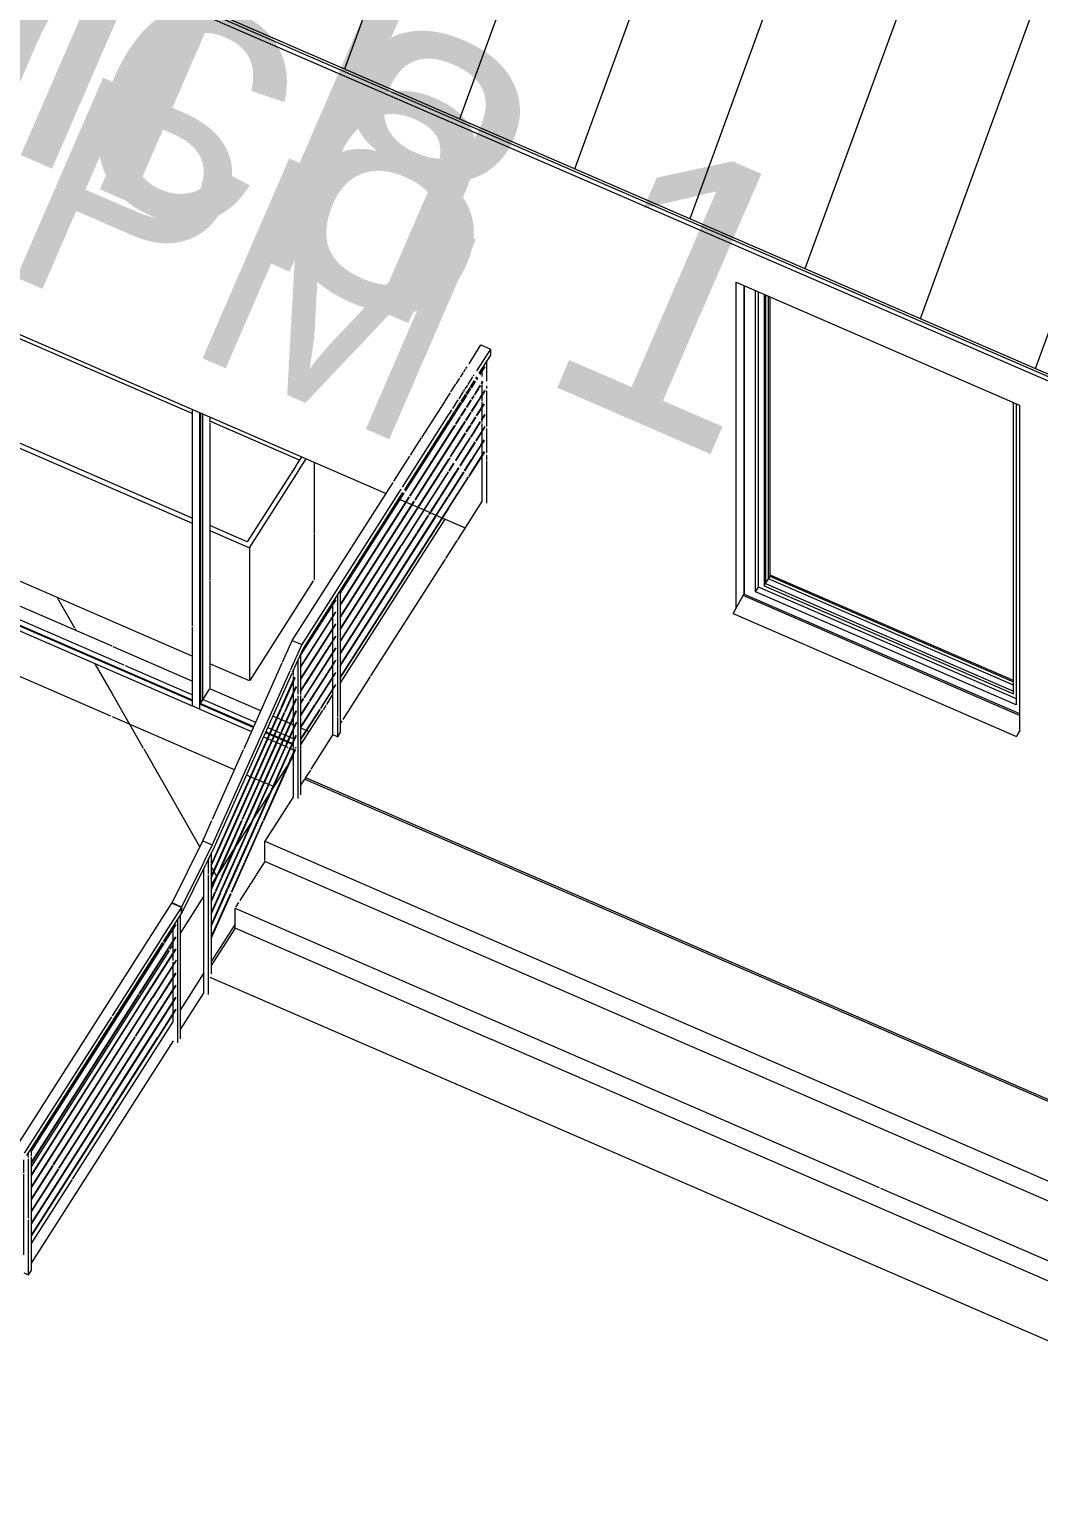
# Model space of a CAD drawing. Header units: millimetres. Extents: x -35445 to 232012, y -57203 to 42724.
# Drawn here: x 182911 to 187639, y -8172 to -1289 of the extents above; entities that cross this region are included whole.
import ezdxf

# ---------------------------------------------------------------- set-up
doc = ezdxf.new("R2010")
doc.units = ezdxf.units.MM
for name, color, linetype, lineweight in [('A-FLOR-HRAL', 11, 'Continuous', 9), ('A-GLAZ', 151, 'Continuous', 9), ('A-GLAZ-CURT', 52, 'Continuous', 9), ('A-GLAZ-CWMG', 51, 'Continuous', 9), ('A-ROOF', 132, 'Continuous', 9), ('A-ROOF-PATT', 132, 'Continuous', 9), ('A-WALL', 113, 'Continuous', 9), ('Q-CASE', 31, 'Continuous', 9), ('S-STRS', 31, 'Continuous', 9)]:
    doc.layers.add(name, color=color, linetype=linetype, lineweight=lineweight)
doc.styles.add('Arial_2', font='arial.ttf', dxfattribs={"height": 1299.495981})
doc.styles.add('Arial_3', font='arial.ttf', dxfattribs={"height": 1020.270592})

# ---------------------------------------------------------------- blocks, each defined once
blk = doc.blocks.new('Single Window - Standard-V10-Solar Analysis')
at = {"layer": 'A-GLAZ'}
for p, q in [((5886, -2490), (5886, -3933.5)), ((5939.1, -3923.7), (5939.1, -2513.1)), ((5953.1, -3901.8), (5953.1, -2519.1)), ((5979.6, -2530.6), (5979.6, -3896.3)), ((5986.6, -2533.7), (5986.6, -3885.4)), ((6000.6, -3863.5), (6000.6, -2539.7)), ((6007.6, -3852.6), (6007.6, -2542.8)), ((7147.7, -4402.8), (7147.7, -3037.1)), ((7160.3, -3042.6), (7160.3, -4453.2)), ((5986.6, -3885.4), (6007.6, -3852.6)), ((7147.7, -4340.3), (6007.6, -3845.9)), ((7148.7, -4347.4), (6007.6, -3852.6)), ((5939.1, -3923.7), (5953.1, -3901.8)), ((7161.3, -4425.7), (5953.1, -3901.8)), ((5979.6, -3896.3), (5986.6, -3885.4)), ((5979.6, -3896.3), (7147.7, -4402.8)), ((5986.6, -3885.4), (6000.6, -3863.5)), ((5986.6, -3885.4), (7147.9, -4389)), ((7148.5, -4361.3), (6000.6, -3863.5)), ((5834.8, -4026.2), (5881.3, -3942)), ((5881.3, -3942), (5886, -3934.7)), ((7176.1, -4503.4), (5881.3, -3942)), ((5886, -3934.7), (7176.1, -4494.1)), ((7160.3, -4453.2), (5939.1, -3923.7)), ((5834.8, -4026.2), (7162.1, -4601.8)), ((7176.1, -4576.5), (7162.1, -4601.8)), ((7166.9, -4594.4), (7176.1, -4577.7))]:
    blk.add_line(p, q, dxfattribs=at)
blk = doc.blocks.new('4500_Kitchen Island - 4500_Kitchen Island-690287-Solar Analysis')
at = {"layer": 'Q-CASE'}
for p, q in [((-191.8, -1555), (-458.3, -1972.2)), ((-424.6, -1963.5), (-172.8, -1569.5)), ((-133.5, -1580.4), (-133.5, -1598.2)), ((-379.6, -1983.3), (-162.6, -1643.8)), ((-160.3, -1640.2), (-135.8, -1601.8)), ((645.5, -1938), (-133.8, -1600.1)), ((-458.3, -1972.2), (645.5, -2450.8)), ((-458.3, -1972.2), (-458.3, -2595.7)), ((645.5, -2427.5), (-424.6, -1963.5)), ((1972.8, -2513.6), (727.5, -1973.5)), ((1972.8, -3003.1), (727.5, -2463.1)), ((727.5, -2486.4), (1569.6, -2851.5)), ((-363.8, -2636.7), (-458.3, -2595.7)), ((3300.2, -3089.1), (2054.8, -2549.1)), ((645.5, -3074.3), (-358.3, -2639)), ((1570.7, -2852), (1972.8, -3026.4)), ((3300.2, -3578.7), (2054.8, -3038.7)), ((2054.8, -3061.9), (3300.2, -3602)), ((1972.8, -3649.9), (727.5, -3109.9)), ((3802.4, -3306.9), (3382.2, -3124.7)), ((3812.3, -3291.4), (3784.2, -3335.5)), ((3800.1, -3354.8), (3834.5, -3301)), ((3783.4, -3336.7), (3557.5, -3690.3)), ((3568, -3718.1), (3799.7, -3355.4)), ((3870.7, -3316.7), (3870.7, -3431)), ((3870.7, -3432.8), (3870.7, -3647.2)), ((3557.5, -3690.3), (3382.2, -3614.2)), ((3382.2, -3637.5), (3568, -3718.1)), ((3300.2, -4225.5), (2054.8, -3685.5)), ((3870.7, -3650.9), (3870.7, -3867.7)), ((3568, -3718.1), (3568, -4337.6)), ((3867.3, -3873.1), (3569.6, -4339.1)), ((3568, -4341.6), (3382.2, -4261))]:
    blk.add_line(p, q, dxfattribs=at)
blk.add_polyline3d([(-135.8, -1601.8, 0), (-135.2, -1601, 0), (-134.6, -1600.4, 0), (-134.2, -1600.1, 0), (-133.8, -1600.1, 0)], dxfattribs=at)
blk = doc.blocks.new('Railing - 25mm-975088-Solar Analysis')
at = {"layer": 'A-FLOR-HRAL'}
for p, q in [((3993.1, -3917), (3993.1, -4135.1)), ((3959.4, -3980.8), (3959.4, -3969.9)), ((3959.4, -4320.9), (3959.4, -3984.1)), ((3981.5, -4507.7), (3981.5, -3935.2)), ((3993.1, -4137.4), (3993.1, -4518.9)), ((3959.4, -4593.2), (3959.4, -4322.3)), ((3981.5, -4602.8), (3981.5, -4513.5)), ((3993.1, -4519.9), (3993.1, -4584.5)), ((3959.4, -4593.2), (3981.5, -4602.8)), ((3981.5, -4602.8), (3993.1, -4584.5))]:
    blk.add_line(p, q, dxfattribs=at)
blk = doc.blocks.new('Railing - 25mm-975084-Solar Analysis')
at = {"layer": 'A-FLOR-HRAL'}
for p, q in [((3796.1, -4402.9), (3796.1, -4240.9)), ((3807.7, -4214.8), (3807.7, -4405.2)), ((3774, -4316.6), (3774, -4290.5)), ((3774, -4883.3), (3774, -4320.9)), ((3796.1, -4892.9), (3796.1, -4410.8)), ((3807.7, -4410.4), (3807.7, -4572.4)), ((3807.7, -4573.6), (3807.7, -4874.7))]:
    blk.add_line(p, q, dxfattribs=at)
blk = doc.blocks.new('Railing - 25mm-976242-Solar Analysis')
at = {"layer": 'A-FLOR-HRAL'}
for p, q in [((3388.6, -5150.9), (3388.6, -5196.7)), ((3354.8, -5709.5), (3354.8, -5219)), ((3376.9, -5245.7), (3376.9, -5179.6)), ((3388.6, -5200.6), (3388.6, -5714.3)), ((3376.9, -5810.9), (3376.9, -5250.3)), ((3354.8, -5801.3), (3354.8, -5709.6))]:
    blk.add_line(p, q, dxfattribs=at)
blk = doc.blocks.new('Railing - 25mm-V48-Solar Analysis')
at = {"layer": 'A-FLOR-HRAL'}
for p, q in [((4658, -2915), (4658, -2876.3)), ((4680.1, -2936.5), (4680.1, -2841.7)), ((4658, -2953.3), (4658, -2938)), ((4658, -2964.3), (4658, -2955.8)), ((4680.1, -2971.3), (4680.1, -2958.9)), ((4658, -3021), (4658, -2965.9)), ((4658, -3028.8), (4658, -3022.1)), ((4680.1, -3043), (4680.1, -2982.7)), ((4658, -3129.2), (4658, -3034.5)), ((4680.1, -3140.1), (4680.1, -3043.2)), ((4658, -3253.6), (4658, -3136.1)), ((4680.1, -3150.1), (4680.1, -3142)), ((4680.1, -3273.2), (4680.1, -3158.8)), ((4658, -3453.8), (4658, -3254.1)), ((4680.1, -3307.5), (4680.1, -3282)), ((4680.1, -3479.7), (4680.1, -3310.4)), ((4658, -3497.7), (4658, -3456.4)), ((4680.1, -3509.2), (4680.1, -3480.5))]:
    blk.add_line(p, q, dxfattribs=at)
blk = doc.blocks.new('Railing - Railing-932402-Solar Analysis')
at = {"layer": 'A-FLOR-HRAL'}
for p, q in [((4669.5, -2867.9), (4646.6, -2903.8)), ((4648.9, -2906), (4672.1, -2869.7)), ((4625.3, -2937), (4605.4, -2968.2)), ((4607.7, -2970.5), (4627.8, -2939.1)), ((4648.9, -2956.7), (4627.5, -2990.3)), ((4635.8, -2920.6), (4631, -2928.2)), ((4633.3, -2930.4), (4638.3, -2922.6)), ((4644.8, -2969.1), (4651.4, -2958.8)), ((4659.9, -2939.5), (4653.7, -2949.3)), ((4656, -2951.5), (4662.3, -2941.7)), ((4584.1, -3001.6), (4562.2, -3035.8)), ((4564.4, -3038.3), (4586.3, -3003.9)), ((4605.8, -3024.3), (4584, -3058.4)), ((4599.3, -2977.8), (4586.3, -2998.1)), ((4586.4, -3060.5), (4608.1, -3026.6)), ((4588.6, -3000.3), (4605.8, -2973.5)), ((4644.1, -3021), (4607.5, -3078.3)), ((4618.9, -3003.7), (4609, -3019.3)), ((4609.9, -3080.4), (4646.4, -3023.3)), ((4611.3, -3021.5), (4621.6, -3005.5)), ((4626.4, -2992), (4621.7, -2999.4)), ((4624, -3001.7), (4628.8, -2994.2)), ((4629.8, -2992.6), (4642, -2973.5)), ((4648.9, -3013.4), (4644.6, -3020.2)), ((4647.3, -3021.9), (4651.3, -3015.7)), ((4670.6, -2979.6), (4649.5, -3012.5)), ((4651.8, -3014.8), (4672.8, -2982)), ((4299.8, -3452.4), (4535.2, -3083.9)), ((4532.9, -3081.7), (4505.6, -3124.4)), ((4560, -3039.3), (4534.5, -3079.3)), ((4536.9, -3081.4), (4562.3, -3041.5)), ((4580.2, -3064.4), (4557.5, -3099.8)), ((4559.9, -3102), (4581.6, -3068)), ((4604.8, -3082.6), (4580.6, -3120.4)), ((4583, -3122.5), (4607.1, -3084.8)), ((4666.5, -3042.7), (4630.9, -3098.3)), ((4633.4, -3100.4), (4668.8, -3044.9)), ((4670.9, -3092.4), (4654.4, -3118.2)), ((4656.8, -3120.3), (4673.2, -3094.7)), ((4503.3, -3128), (4297.7, -3449.8)), ((4321.2, -3475.6), (4534.4, -3142)), ((4527.8, -3146.3), (4332.9, -3451.4)), ((4566.8, -3142), (4352.2, -3477.9)), ((4355.4, -3478.8), (4570.3, -3142.4)), ((4555.2, -3103.4), (4533.8, -3137)), ((4536.1, -3139.2), (4557.5, -3105.7)), ((4577.5, -3125.2), (4568.2, -3139.8)), ((4570.6, -3142), (4579.9, -3127.5)), ((4599.8, -3147), (4582.3, -3174.4)), ((4584.5, -3176.8), (4606.1, -3143.1)), ((4627.1, -3104.3), (4603.7, -3140.9)), ((4609.4, -3137.9), (4629.4, -3106.7)), ((4648.9, -3126.8), (4622.2, -3168.7)), ((4624.5, -3171), (4651.2, -3129.1)), ((4670.8, -3149.3), (4628.2, -3216)), ((4630.3, -3218.6), (4673.1, -3151.6)), ((4579, -3179.5), (4508.6, -3289.7)), ((4510.8, -3292.2), (4581.4, -3181.7)), ((4601.6, -3200.8), (4533.1, -3308)), ((4535.4, -3310.4), (4604, -3203)), ((4624.3, -3222.1), (4553.9, -3332.3)), ((4556, -3334.8), (4626.6, -3224.3)), ((4621.8, -3169.2), (4603.9, -3197.3)), ((4606.2, -3199.6), (4623.3, -3172.9)), ((4666.8, -3212.2), (4649.6, -3239.1)), ((4651, -3242.8), (4669.1, -3214.5)), ((4500.6, -3302.3), (4361.9, -3519.4)), ((4503.3, -3303.9), (4507.7, -3297)), ((4609.2, -3302.4), (4574.6, -3356.5)), ((4576.8, -3359), (4649.2, -3245.6)), ((4668.1, -3266.8), (4595.4, -3380.7)), ((4597.5, -3383.2), (4670.2, -3269.4)), ((4646.9, -3243.4), (4610.9, -3299.8)), ((4364.3, -3521.6), (4503.1, -3304.3)), ((4498.7, -3361.9), (4384.9, -3540.1)), ((4387.3, -3542.2), (4501.2, -3364)), ((4419.1, -3549.2), (4550.7, -3343.2)), ((4535.7, -3360.7), (4460.2, -3478.8)), ((4571.2, -3361.9), (4497.1, -3477.8)), ((4500.2, -3478.8), (4573.4, -3364.3)), ((4524.4, -3321.7), (4503.3, -3354.7)), ((4504.3, -3359.1), (4526.9, -3323.7)), ((4548.2, -3341.2), (4538.6, -3356.2)), ((4592.5, -3385.1), (4503.7, -3524.1)), ((4506.1, -3526.3), (4594.8, -3387.6)), ((4290.5, -3461), (3993.1, -3926.5)), ((3993.1, -3932.4), (4293.5, -3462.2)), ((3993.1, -4045.8), (4341.2, -3500.9)), ((4211.5, -3647.2), (4318.2, -3480.3)), ((4315.4, -3478.8), (4278.9, -3535.8)), ((4338.8, -3498.8), (4279.2, -3592.2)), ((4330.6, -3455), (4318.7, -3473.7)), ((4351.6, -3478.8), (4342.8, -3492.5)), ((4345.4, -3494.5), (4354.4, -3480.3)), ((4457.8, -3482.7), (4416.8, -3546.8)), ((4496.5, -3478.8), (4439.5, -3568)), ((4442, -3569.9), (4499.4, -3480.2)), ((4361.5, -3519.9), (3993.1, -4096.6)), ((3993.1, -4102.5), (4363.8, -3522.3)), ((3993.1, -4329.2), (4503.3, -3530.7)), ((4438.4, -3569.7), (3993.1, -4266.6)), ((3993.1, -4272.5), (4440.6, -3572.1)), ((4503.3, -3524.8), (3994.6, -4320.9)), ((4277.7, -3537.8), (4207.8, -3647.2)), ((4383.2, -3542.8), (4278.3, -3706.8)), ((4280.8, -3708.9), (4385.4, -3545.1)), ((4404.8, -3565.6), (4386.5, -3594.3)), ((4388.5, -3597), (4407, -3568)), ((4415.3, -3549.1), (4407.9, -3560.7)), ((4410.3, -3562.9), (4417.8, -3551.1)), ((4277.7, -3594.4), (3993.1, -4039.9)), ((3993.1, -4215.8), (4388.3, -3597.4)), ((4207.4, -3647.8), (3995.4, -3979.7)), ((4385.7, -3595.4), (4352.6, -3647.2)), ((4349.1, -3652.8), (3995.7, -4205.9)), ((3997.8, -3981.7), (4209.9, -3649.9)), ((4277.7, -3707.8), (3999, -4144.1)), ((4108, -3979.3), (4277.7, -3713.7)), ((3807.7, -4222.6), (3960.1, -3984.1)), ((3956.3, -3984.1), (3807.7, -4216.7)), ((3971.7, -3960), (3958.8, -3980.2)), ((3961.1, -3982.6), (3974.2, -3962.1)), ((4001.2, -4146.5), (4105, -3984.1)), ((3970.8, -4018.2), (3807.7, -4273.3)), ((3807.7, -4279.2), (3973.5, -4019.9)), ((3970.8, -4074.8), (3807.7, -4330)), ((3807.7, -4335.9), (3973.5, -4076.5)), ((3971.8, -4186.6), (3822.7, -4420)), ((3970.8, -4131.5), (3826.6, -4357.3)), ((3826.6, -4419.9), (3974.3, -4188.6)), ((3828.4, -4360.3), (3973.5, -4133.2)), ((3998.7, -4144.5), (3993.1, -4153.3)), ((3993.1, -4159.1), (4000.5, -4147.6)), ((3970.8, -4244.9), (3848.4, -4436.5)), ((3851, -4438.3), (3973.5, -4246.6)), ((3391.7, -5201.3), (3781.9, -4326.6)), ((3779.7, -4323.8), (3715.3, -4468.2)), ((3958.2, -4321.3), (3874, -4453.1)), ((3879.8, -4449.8), (3960.7, -4323.3)), ((3970.8, -4301.6), (3958.4, -4320.9)), ((3962.2, -4320.9), (3973.5, -4303.3)), ((3785.2, -4368.3), (3733.4, -4484.2)), ((3735.9, -4486.4), (3787.9, -4370)), ((3826, -4358.1), (3807.7, -4386.7)), ((3807.7, -4392.6), (3826.6, -4363.2)), ((3970.8, -4358.3), (3900.3, -4468.5)), ((3903.1, -4470.1), (3973.5, -4360)), ((3713.8, -4471.6), (3389.6, -5198.2)), ((3536, -4991.2), (3787.9, -4426.7)), ((3785.2, -4425), (3716.1, -4579.8)), ((3820.1, -4424.1), (3807.7, -4443.4)), ((3807.7, -4449.3), (3822.9, -4425.6)), ((3846.9, -4438.9), (3807.7, -4500.1)), ((3807.7, -4506), (3849.6, -4440.4)), ((3807.7, -4562.7), (3876.4, -4455.2)), ((3897.2, -4473.4), (3807.7, -4613.5)), ((3873.6, -4453.7), (3810.5, -4552.5)), ((3388.6, -5265), (3734.6, -4489.4)), ((3731.1, -4489.4), (3388.9, -5256.4)), ((3411.2, -5327.7), (3787.9, -4483.4)), ((3785.2, -4481.6), (3437.8, -5260.1)), ((3785.2, -4538.3), (3739.3, -4641.2)), ((3741.7, -4643.6), (3790.3, -4534.6)), ((3807.7, -4619.3), (3899.1, -4476.3)), ((3713.8, -4585), (3681.3, -4657.8)), ((3785.2, -4595), (3757.2, -4657.8)), ((3760.6, -4657.8), (3786.3, -4600.2)), ((3738, -4644.1), (3431.3, -5331.5)), ((3434.7, -5331.5), (3740.8, -4645.6)), ((3756.8, -4658.7), (3466, -5310.3)), ((3468.1, -5313.4), (3759.1, -4661.2)), ((3679.6, -4661.5), (3533.4, -4989.1)), ((3781.1, -4660.8), (3632.1, -4994.7)), ((3635.6, -4994.7), (3783.4, -4663.6)), ((3785.2, -4651.7), (3782.4, -4657.8)), ((3531, -4994.7), (3420.2, -5243)), ((3422.3, -5246.1), (3534.5, -4994.7)), ((3630.6, -4998.2), (3481.9, -5331.5)), ((3485.3, -5331.5), (3633, -5000.5)), ((3388.6, -5151.6), (3391.7, -5144.6)), ((3388.6, -5208.3), (3391.7, -5201.3)), ((3419.1, -5245.4), (3388.6, -5313.9)), ((3388.6, -5321.6), (3421.7, -5247.4)), ((3435.4, -5265.5), (3409.1, -5324.4)), ((3464.3, -5314.1), (3388.6, -5483.9)), ((3388.6, -5491.7), (3466.7, -5316.6)), ((3388.6, -5378.4), (3409.5, -5331.5)), ((3406, -5331.5), (3388.6, -5370.6)), ((3430.6, -5332.9), (3388.6, -5427.2)), ((3388.6, -5435), (3433.8, -5333.7)), ((3388.6, -5548.4), (3481.7, -5339.7)), ((3479.2, -5337.4), (3390.4, -5536.5))]:
    blk.add_line(p, q, dxfattribs=at)
for name in ['Railing - 25mm-V48-Solar Analysis', 'Railing - 25mm-975088-Solar Analysis', 'Railing - 25mm-975084-Solar Analysis', 'Railing - 25mm-976242-Solar Analysis']:
    blk.add_blockref(name, (0, 0))
blk = doc.blocks.new('Top Rail Type - Top Rail_Internal_-932544-Solar Analysis')
at = {"layer": 'A-FLOR-HRAL'}
for p, q in [((4596.8, -2855.3), (4652.8, -2767.8)), ((4697, -2786.9), (4631.7, -2889.2)), ((4697, -2815.3), (4642.8, -2900.1)), ((4652.8, -2767.8), (4697, -2786.9)), ((4697, -2786.9), (4697, -2815.3)), ((4572.7, -2893.2), (4580.4, -2881)), ((4582.1, -2878.4), (4587.8, -2869.4)), ((4512.1, -2987.9), (4535.7, -2951)), ((4536, -2950.5), (4553.8, -2922.7)), ((4556.2, -2918.9), (4570.4, -2896.7)), ((4588.9, -2956.2), (4577.8, -2973.5)), ((4613.7, -2917.3), (4590.7, -2953.4)), ((4621.3, -2933.7), (4601.7, -2964.5)), ((4619.7, -2908), (4615.8, -2914.1)), ((4631.8, -2917.4), (4627.2, -2924.6)), ((4484.1, -3031.8), (4509.6, -2991.9)), ((4545.1, -3024.8), (4519, -3065.5)), ((4569.6, -2986.4), (4548.4, -3019.5)), ((4580.4, -2997.8), (4558.8, -3031.7)), ((4576.1, -2976.3), (4571.1, -2984)), ((4595.5, -2974.2), (4582.5, -2994.6)), ((4600.1, -2966.9), (4595.9, -2973.5)), ((4502.9, -3090.8), (4284, -3433.4)), ((4376.2, -3200.7), (4483, -3033.5)), ((4514.9, -3072), (4503.3, -3090.1)), ((4529.2, -3078), (4503.3, -3118.5)), ((4556.2, -3035.6), (4530.6, -3075.8)), ((4501.9, -3120.7), (4294.2, -3445.7)), ((4323.2, -3283.6), (4374.6, -3203.2)), ((4245.1, -3405.9), (4319.9, -3288.7)), ((3768.7, -4151.4), (4241.5, -3411.5)), ((4277.4, -3443.7), (3813, -4170.6)), ((4285.7, -3459.1), (3819, -4189.5)), ((3723.4, -4253), (3768.7, -4151.4)), ((3813, -4170.6), (3758.4, -4293)), ((3819, -4189.5), (3768.5, -4302.7)), ((3768.7, -4151.4), (3813, -4170.6)), ((3542.8, -4657.8), (3721.5, -4257.4)), ((3757.3, -4295.5), (3393.8, -5110.1)), ((3766.5, -4307.2), (3403.5, -5120.7)), ((3394.8, -4989.6), (3540.4, -4663.1)), ((3349.5, -5091), (3392.5, -4994.7)), ((3205.4, -5381.5), (3349.5, -5091)), ((3349.5, -5091), (3393.8, -5110.1)), ((3393.8, -5110.1), (3352.8, -5192.8)), ((3403.5, -5120.7), (3375.4, -5177.4)), ((3352.3, -5193.7), (3249.7, -5400.7)), ((3362.3, -5203.8), (3249.7, -5430.9)), ((3375.4, -5177.5), (3363.4, -5201.6)), ((3249.7, -5400.7), (3205.4, -5381.5)), ((3249.7, -5430.9), (3249.7, -5400.7))]:
    blk.add_line(p, q, dxfattribs=at)
blk = doc.blocks.new('Railing - 25mm-V66-Solar Analysis')
at = {"layer": 'A-FLOR-HRAL'}
for p, q in [((2545.1, -6532.1), (2545.1, -6568.7)), ((2511.3, -6646.8), (2511.3, -6585)), ((2533.4, -6565.5), (2533.4, -6550.4)), ((2533.4, -6574.2), (2533.4, -6567.8)), ((2533.4, -6858.6), (2533.4, -6581)), ((2545.1, -6572.5), (2545.1, -6678.9)), ((2511.3, -6846.5), (2511.3, -6652.4)), ((2545.1, -6679.5), (2545.1, -7105.2)), ((2511.3, -6951.1), (2511.3, -6847.4)), ((2533.4, -6996.5), (2533.4, -6866.5)), ((2511.3, -7029.7), (2511.3, -6952.7)), ((2533.4, -7123.4), (2533.4, -6997.9)), ((2511.3, -7113.8), (2533.4, -7123.4)), ((2533.4, -7123.4), (2545.1, -7105.2))]:
    blk.add_line(p, q, dxfattribs=at)
blk = doc.blocks.new('Railing - 25mm-V70-Solar Analysis')
at = {"layer": 'A-FLOR-HRAL'}
for p, q in [((3210, -5610), (3210, -5491.5)), ((3232.1, -6036.7), (3232.1, -5456.8)), ((3243.7, -5438.6), (3243.7, -6018.5)), ((3210, -5651.9), (3210, -5610.2)), ((3210, -5935.3), (3210, -5659.6))]:
    blk.add_line(p, q, dxfattribs=at)
blk = doc.blocks.new('Railing - Railing-933841-Solar Analysis')
at = {"layer": 'A-FLOR-HRAL'}
for p, q in [((3221.4, -5483.1), (3168.2, -5566.3)), ((3170.1, -5569.2), (3224.1, -5484.8)), ((3165.8, -5570.1), (2545.1, -6541.6)), ((3149.8, -5601), (3168.2, -5572.3)), ((3221.4, -5539.8), (3188.7, -5590.9)), ((3191.1, -5593.1), (3224.1, -5541.5)), ((2545.1, -6547.5), (3147.8, -5604.1)), ((3186.8, -5593.9), (3050.2, -5807.7)), ((3053.3, -5808.7), (3188.8, -5596.7)), ((3221.4, -5596.4), (3068.7, -5835.4)), ((3071.6, -5836.8), (3224.1, -5598.2)), ((3224.1, -5649), (3112.2, -5824)), ((3114.7, -5826.1), (3215.4, -5668.4)), ((3221.4, -5709.8), (3141.3, -5835.1)), ((3144.5, -5836), (3224.1, -5711.5)), ((3218.3, -5663.9), (3226, -5651.8)), ((3221.4, -5766.5), (2673.9, -6623.4)), ((2676.9, -6624.6), (3224.1, -5768.2)), ((2545.1, -6604.2), (3050.8, -5812.6)), ((3111, -5826), (2545.1, -6711.7)), ((2545.1, -6717.6), (3114.1, -5826.9)), ((3067.8, -5836.8), (2545.1, -6655)), ((2545.1, -6660.9), (3070.8, -5838)), ((3048.8, -5810), (2547.3, -6594.8)), ((3140.3, -5836.8), (3032.7, -6005.2)), ((3036.4, -6005.2), (3144, -5836.8)), ((3221.4, -5823.2), (3149.8, -5935.2)), ((3150.7, -5939.8), (3224.1, -5824.9)), ((2545.1, -6944.3), (3224.1, -5881.6)), ((3221.4, -5879.9), (3141.3, -6005.2)), ((3148.6, -5937.1), (2925, -6287.1)), ((2927.2, -6289.6), (3149.8, -5941.1)), ((3137.6, -6010.9), (2545.1, -6938.4)), ((3030.7, -6008.2), (2647.3, -6608.4)), ((2649.8, -6610.3), (3033.2, -6010.3)), ((2924.2, -6288.3), (2545.1, -6881.7)), ((2545.1, -6887.6), (2924.2, -6294.2)), ((2645, -6612), (2545.1, -6768.4)), ((2545.1, -6774.3), (2648, -6613.2)), ((2671.8, -6626.8), (2545.1, -6825.1)), ((2545.1, -6831), (2674.3, -6628.7))]:
    blk.add_line(p, q, dxfattribs=at)
for name in ['Railing - 25mm-V70-Solar Analysis', 'Railing - 25mm-V66-Solar Analysis']:
    blk.add_blockref(name, (0, 0))
blk = doc.blocks.new('Top Rail Type - Top Rail_Internal_-934463-Solar Analysis')
at = {"layer": 'A-FLOR-HRAL'}
for p, q in [((2380.1, -6673.6), (3204.7, -5382.9)), ((3249, -5402.1), (3150.5, -5556.2)), ((3165.1, -5561.7), (3249, -5430.4)), ((3204.7, -5382.9), (3249, -5402.1)), ((3249, -5402.1), (3249, -5430.4)), ((2524.5, -6564.3), (3161.9, -5566.6)), ((3149.8, -5557.3), (2924.2, -5910.4)), ((2921.4, -5914.8), (2512.9, -6554.1))]:
    blk.add_line(p, q, dxfattribs=at)
blk = doc.blocks.new('System Panel - Glazed-V77-Solar Analysis')
at = {"layer": 'A-GLAZ-CURT'}
for p, q in [((2010.8, -2510.2), (2010.8, -2771.2)), ((2022.7, -2633.1), (2022.7, -2515.3)), ((2022.7, -3552.6), (2022.7, -2636.7)), ((2010.8, -2772.5), (2010.8, -3543)), ((2010.8, -3545.2), (2010.8, -3871.3)), ((2022.7, -3852.8), (2022.7, -3554)), ((2010.8, -3871.3), (2022.7, -3852.8)), ((2981, -4268.3), (2022.7, -3852.8)), ((2010.8, -3871.3), (3300.2, -4430.4)), ((3300.2, -4406.7), (2987, -4270.9))]:
    blk.add_line(p, q, dxfattribs=at)
blk = doc.blocks.new('System Panel - Glazed-V78-Solar Analysis')
at = {"layer": 'A-GLAZ-CURT'}
for p, q in [((3338.2, -3085.8), (3338.2, -4446.9)), ((3350, -4428.3), (3350, -3094.8)), ((3338.2, -4446.9), (3350, -4428.3)), ((3338.2, -4446.9), (3588.5, -4555.4)), ((3597.3, -4535.6), (3350, -4428.3)), ((3644.9, -4579.8), (3774, -4635.8)), ((3774, -4612.2), (3655.9, -4561)), ((3816, -4630.4), (3807.7, -4626.8))]:
    blk.add_line(p, q, dxfattribs=at)
blk = doc.blocks.new('Rectangular Mullion - 64 x 128 rectangular-V84-Solar Analysis')
at = {"layer": 'A-GLAZ-CWMG'}
for p, q in [((3300.2, -3069.3), (3300.2, -4083.2)), ((3335.6, -4473.6), (3335.6, -3084.6)), ((3382.2, -3104.8), (3382.2, -3128.9)), ((3382.2, -3133.3), (3382.2, -3867.4)), ((3382.2, -3871.7), (3382.2, -4381.1)), ((3300.2, -4087.8), (3300.2, -4458.2)), ((3335.6, -4473.6), (3300.2, -4458.2))]:
    blk.add_line(p, q, dxfattribs=at)
blk = doc.blocks.new('Rectangular Mullion - 64 x 128 rectangular-V91-Solar Analysis')
at = {"layer": 'A-GLAZ-CWMG'}
for p, q in [((2010.8, -3871.3), (2051.5, -3807.7)), ((2924.2, -4179.4), (2054.8, -3802.4)), ((3300.2, -4435.6), (2008.2, -3875.3)), ((2008.2, -3898), (2008.2, -3876.6)), ((2008.2, -3898), (3300.2, -4458.2)), ((3300.2, -4342.5), (2928.9, -4181.4)), ((3300.2, -4435.6), (3300.2, -4458.2))]:
    blk.add_line(p, q, dxfattribs=at)
blk = doc.blocks.new('Rectangular Mullion - 64 x 128 rectangular-V92-Solar Analysis')
at = {"layer": 'A-GLAZ-CWMG'}
for p, q in [((3338.2, -4446.9), (3381, -4379.9)), ((3621.4, -4481.7), (3382.2, -4378)), ((3335.6, -4473.6), (3335.6, -4450.9)), ((3585.2, -4559.2), (3335.6, -4450.9)), ((3335.6, -4473.6), (3578.1, -4578.7)), ((3774, -4547.9), (3677.7, -4506.2)), ((3634.5, -4603.2), (3748, -4652.4)), ((3710.4, -4613.4), (3642.9, -4584.2)), ((3848.1, -4580), (3813.5, -4565)), ((3759.7, -4634.8), (3713.8, -4614.9)), ((3752.6, -4654.4), (3774, -4663.7)), ((3774, -4641), (3760.6, -4635.2))]:
    blk.add_line(p, q, dxfattribs=at)

msp = doc.modelspace()

# ---------------------------------------------------------------- hatches: boundary and pattern name
at = {"layer": 'A-ROOF-PATT'}
h = msp.add_hatch(dxfattribs=at)
h.set_pattern_fill('FP_5', color=256, style=0, pattern_type=2)
h.set_pattern_definition([(69.922, (171038.9, -3800.3), (-539.437, 233.917), [])])
h.paths.add_polyline_path([(190357.5, -4062.7), (191894.5, 142.6), (175901.4, 7072.1), (176868.3, 5887.8), (178299.2, 4200.9), (179272.1, 3092.8), (180115.8, 2158.1), (181007.1, 1185.4), (181399, 768.5), (182636.3, -525.7), (182952.6, -851.7), (190291.3, -4034)])
h.paths.add_polyline_path([(185221.7, -960.4), (185190.5, -948.3), (185182.3, -950.8), (184170.5, -512.1), (184577.4, 587.4), (184587.4, 593.1), (184596.4, 613.5), (185632.7, 164.2), (185225, -951.3)])

# ---------------------------------------------------------------- linework, layer by layer
at = {"color": 254, "lineweight": 9}
for p, q in [((183123.9, -4094.6), (183043.9, -3954.9)), ((183130.9, -4106.9), (183125.3, -4097.2)), ((183298.2, -4399.2), (183219, -4260.9)), ((183446.1, -4657.8), (183299.1, -4400.9)), ((183709.8, -5118.6), (183448.2, -4661.5)), ((183789.3, -5257.4), (183762.5, -5210.7))]:
    msp.add_line(p, q, dxfattribs=at)
at = {"color": 252, "lineweight": 9}
msp.add_ellipse((181218.5, -764.9), major_axis=(48731.1, 0), ratio=0.823831, start_param=4.712728, end_param=6.444451, dxfattribs=at)
at = {"color": 27, "lineweight": 9}
msp.add_ellipse((181218.5, -764.9), major_axis=(46410.6, 0), ratio=0.823831, start_param=4.739247, end_param=6.444451, dxfattribs=at)
at = {"layer": 'A-ROOF'}
for p, q in [((182951.7, -851.4), (190357.5, -4062.7)), ((183728.7, -5801.3), (183617.7, -5975.1)), ((183584.3, -6027.3), (182919, -7068.7))]:
    msp.add_line(p, q, dxfattribs=at)
at = {"layer": 'A-WALL'}
for p, q in [((178039.4, -625.9), (184582.4, -3463.1)), ((190353.2, -4074.4), (182974.5, -874.8)), ((190347.2, -4092.3), (183008.6, -910.1)), ((183292.5, -4506.9), (178056.6, -2236.4)), ((186222.7, -4004.3), (186222.7, -2473.9)), ((186222.7, -2473.9), (187550, -3049.5)), ((186259.9, -3933.5), (186259.9, -2490)), ((187550, -3049.5), (187550, -4579.9)), ((184640.9, -3488.5), (184800, -3557.5)), ((184801.4, -3558.1), (184952.7, -3623.7)), ((184369, -4350.1), (184859, -3583.1)), ((184288.3, -4476.3), (184301.5, -4455.8)), ((184304.1, -4451.6), (184333.3, -4405.9)), ((183872, -4758.1), (183300.7, -4510.4)), ((184181.7, -4643.2), (184285.7, -4480.5)), ((184045, -4857.2), (184117.1, -4744.4)), ((184130, -4724.1), (184147.9, -4696.1)), ((184057, -4838.4), (183928.4, -4782.6)), ((183974.9, -4966.9), (184037.5, -4868.9)), ((183877.7, -5119.1), (183955.9, -4996.6)), ((183958.2, -4993.1), (183973.6, -4968.9)), ((183796.4, -5246.4), (183869.5, -5131.9)), ((183762.5, -5299.3), (183784.8, -5264.5)), ((183617.7, -5526), (183728.7, -5352.2)), ((183874.3, -5481.7), (183762.5, -5656.6)), ((182919, -6619.6), (183567.7, -5604.2)), ((183571.2, -5598.7), (183583.9, -5578.9)), ((183728.7, -5709.6), (183617.7, -5883.3)), ((183584.3, -5935.5), (183111.2, -6676)), ((183109.3, -6678.9), (182919, -6976.8))]:
    msp.add_line(p, q, dxfattribs=at)
at = {"layer": 'S-STRS'}
for p, q in [((185032.8, -3498.4), (184916.4, -3680.6)), ((184915.3, -3682.3), (184860.7, -3767.7)), ((184858.8, -3770.6), (184509.1, -4318.1)), ((184507.2, -4320.9), (184379, -4521.7)), ((184374.9, -4528), (184367.1, -4540.3)), ((184333.3, -4593.2), (184230.3, -4754.4)), ((184200.3, -4801.3), (184181.7, -4830.5)), ((184200.5, -4801.4), (184200.3, -4801.3)), ((187757.1, -6343.6), (184203.2, -4802.6)), ((184227.4, -4759), (184205, -4794)), ((184205, -4794), (188052.1, -6462.2)), ((184205, -4803.3), (184205, -4794)), ((184147.9, -4883.3), (184014, -5092.9)), ((184014, -5092.9), (184933.7, -5491.7)), ((184014, -5183.3), (184014, -5092.9)), ((184014, -5187.4), (183975.7, -5247.3)), ((186004.7, -6050.6), (184014, -5187.4)), ((183974.9, -5248.6), (183897.4, -5370)), ((183874.3, -5500.6), (183874.3, -5406.1)), ((183891.4, -5379.3), (183876.8, -5402.1)), ((183877.9, -5407.7), (186893.1, -6715.1)), ((183874.3, -5500.6), (183762.5, -5675.5)), ((185074.6, -6021), (183874.3, -5500.6)), ((184935.9, -5492.7), (188395.7, -6992.9)), ((183756.7, -5728.9), (188734.2, -7887.2)), ((186736.5, -6741.7), (185076.6, -6021.9)), ((186454, -6245.4), (186005.2, -6050.8)), ((188762.1, -7246.3), (186456.4, -6246.4)), ((188809.7, -7640.7), (186736.6, -6741.7)), ((186898.2, -6717.3), (188908.8, -7589.2))]:
    msp.add_line(p, q, dxfattribs=at)

# ---------------------------------------------------------------- block references
at = {"layer": 'A-FLOR-HRAL'}
for name in ['Top Rail Type - Top Rail_Internal_-932544-Solar Analysis', 'Railing - Railing-932402-Solar Analysis', 'Top Rail Type - Top Rail_Internal_-934463-Solar Analysis', 'Railing - Railing-933841-Solar Analysis']:
    msp.add_blockref(name, (180373.9, 0), dxfattribs=at)
at = {"layer": 'A-GLAZ'}
msp.add_blockref('Single Window - Standard-V10-Solar Analysis', (180373.9, 0), dxfattribs=at)
at = {"layer": 'A-GLAZ-CURT'}
for name in ['System Panel - Glazed-V77-Solar Analysis', 'System Panel - Glazed-V78-Solar Analysis']:
    msp.add_blockref(name, (180373.9, 0), dxfattribs=at)
at = {"layer": 'A-GLAZ-CWMG'}
for name in ['Rectangular Mullion - 64 x 128 rectangular-V84-Solar Analysis', 'Rectangular Mullion - 64 x 128 rectangular-V91-Solar Analysis', 'Rectangular Mullion - 64 x 128 rectangular-V92-Solar Analysis']:
    msp.add_blockref(name, (180373.9, 0), dxfattribs=at)
at = {"layer": 'Q-CASE'}
msp.add_blockref('4500_Kitchen Island - 4500_Kitchen Island-690287-Solar Analysis', (180373.9, 0), dxfattribs=at)

# ---------------------------------------------------------------- texts
at = {"color": 30, "lineweight": 9, "attachment_point": 1, "rotation": 336.55721, "line_spacing_factor": 0.941778}
for s, insert, char_height, width, style in [('March 1', (180684.7, 486.4), 1299.5, 7832.554, 'Arial_2'), ('March 1', (180684.7, 486.4), 1299.5, 7832.554, 'Arial_2'), ('April 8', (180684.7, 486.4), 1299.5, 6168.136, 'Arial_2'), ('5:49 PM', (180240.8, -208.3), 1020.27, 6362.254, 'Arial_3')]:
    msp.add_mtext(s, dxfattribs=dict(at, insert=insert, char_height=char_height, width=width, style=style))

doc.saveas('drawing.dxf')
